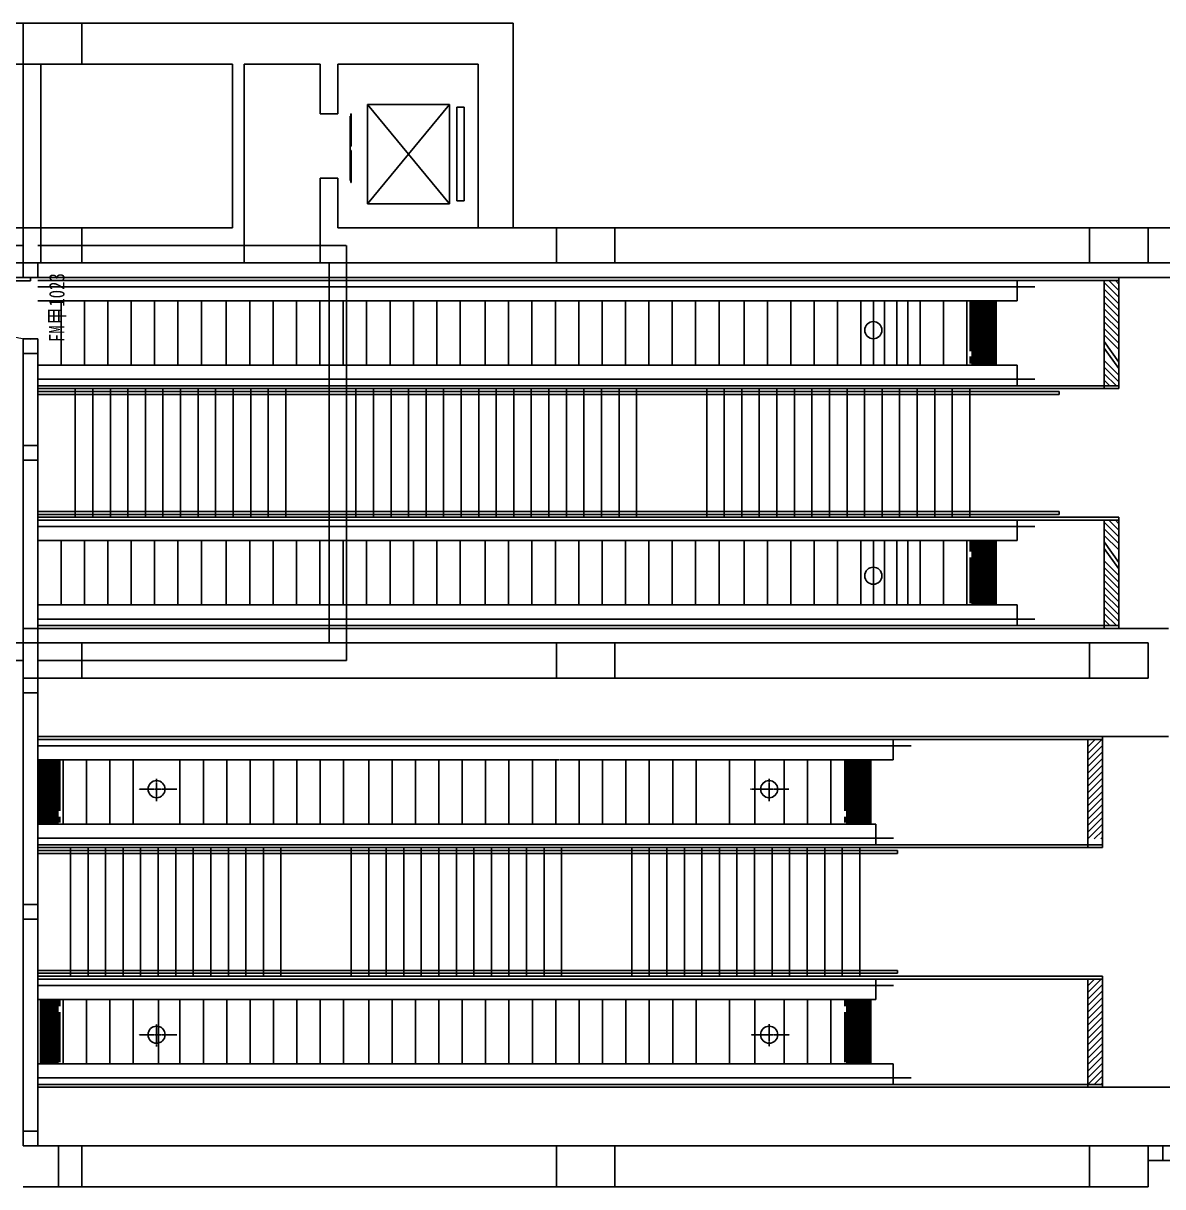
# Model space of a CAD drawing. Header units: metres. Extents: x -107920 to 223280, y -14950 to 38746.
# Drawn here: x -36080 to -16590, y 17350 to 37250 of the extents above; entities that cross this region are included whole.
import ezdxf

# ---------------------------------------------------------------- set-up
doc = ezdxf.new("R2010")
doc.units = ezdxf.units.M
doc.linetypes.add('CENTER', pattern=[2, 1.25, -0.25, 0.25, -0.25])
doc.linetypes.add('DASH', pattern=[0.35, 0.25, -0.1])
for name, color, linetype in [('06A_结构柱', 4, 'Continuous'), ('07_结构墙体', 4, 'Continuous'), ('07A_墙体', 4, 'Continuous'), ('07A_结构墙', 5, 'Continuous'), ('0BV3', 3, 'Continuous'), ('10A_扶手栏杆', 220, 'Continuous'), ('10A_楼梯', 85, 'Continuous'), ('10A_电梯', 70, 'Continuous'), ('10A_自动扶梯', 190, 'Continuous'), ('13A_通风专业孔洞', 30, 'Continuous'), ('14A_离壁墙、装修线', 150, 'Continuous'), ('center', 252, 'CENTER'), ('DOOR_FIRE_TEXT', 7, 'Continuous'), ('HATCH', 8, 'Continuous'), ('WALL', 5, 'Continuous')]:
    doc.layers.add(name, color=color, linetype=linetype)
doc.styles.add('_TCH_WINDOW', font='', dxfattribs={"width": 0.8, "height": 3.5})
doc.styles.get('_TCH_WINDOW').set_extended_font_data('SimSun')

msp = doc.modelspace()

# ---------------------------------------------------------------- linework, layer by layer
at = {"color": 0}
for p, q in [((-30486, 34563, 0), (-30486, 35663, 0)), ((-30469, 35699, 0), (-30475, 35699, 0)), ((-30475, 35149, 0), (-30475, 35699, 0)), ((-30469, 35149, 0), (-30469, 35699, 0)), ((-30469, 35149, 0), (-30475, 35149, 0)), ((-30475, 34526, 0), (-30475, 35076, 0)), ((-30469, 35076, 0), (-30475, 35076, 0)), ((-30469, 34526, 0), (-30469, 35076, 0)), ((-30469, 34526, 0), (-30475, 34526, 0))]:
    msp.add_line(p, q, dxfattribs=at)
for p, q in [((-35955, 32900), (-36979, 32900)), ((-35955, 32847), (-36979, 32847)), ((-35955, 32900), (-35955, 32847))]:
    msp.add_line(p, q)
at = {"lineweight": 13}
msp.add_ellipse((-35955, 32873), major_axis=(-724, 724), ratio=1, start_param=0.811042, end_param=2.356194, dxfattribs=at)
at = {"layer": '06A_结构柱'}
for p, q in [((-35080, 37250, 0), (-36080, 37250, 0)), ((-36080, 37250, 0), (-36080, 36550, 0)), ((-35080, 36550, 0), (-35080, 37250, 0)), ((-36080, 36550, 0), (-35080, 36550, 0)), ((-35080, 33750, 0), (-36080, 33750, 0)), ((-36080, 33750, 0), (-36080, 33150, 0)), ((-35080, 33150, 0), (-35080, 33750, 0)), ((-25960, 33750, 0), (-26960, 33750, 0)), ((-26960, 33750, 0), (-26960, 33150, 0)), ((-25960, 33150, 0), (-25960, 33750, 0)), ((-16840, 33750, 0), (-17840, 33750, 0)), ((-17840, 33750, 0), (-17840, 33150, 0)), ((-16840, 33150, 0), (-16840, 33750, 0)), ((-35830, 33150), (-36080, 33150)), ((-36080, 33150), (-36080, 32900)), ((-36080, 33150, 0), (-35080, 33150, 0)), ((-35830, 32900), (-35830, 33150)), ((-26960, 33150, 0), (-25960, 33150, 0)), ((-17840, 33150, 0), (-16840, 33150, 0)), ((-36080, 32900), (-35830, 32900)), ((-35830, 31850), (-36080, 31850)), ((-36080, 31850), (-36080, 31600)), ((-35830, 31600), (-35830, 31850)), ((-36080, 31600), (-35830, 31600)), ((-35830, 30025), (-36080, 30025)), ((-36080, 30025), (-36080, 29775)), ((-35830, 29775), (-35830, 30025)), ((-36080, 29775), (-35830, 29775)), ((-35830, 26900), (-36080, 26900)), ((-36080, 26900), (-36080, 26650)), ((-35830, 26650), (-35830, 26900)), ((-36080, 26650), (-35830, 26650)), ((-35080, 26650, 0), (-36080, 26650, 0)), ((-35080, 26050, 0), (-35080, 26650, 0)), ((-25960, 26650, 0), (-26960, 26650, 0)), ((-26960, 26650, 0), (-26960, 26050, 0)), ((-25960, 26050, 0), (-25960, 26650, 0)), ((-16840, 26650, 0), (-17840, 26650, 0)), ((-17840, 26650, 0), (-17840, 26050, 0)), ((-16840, 26050, 0), (-16840, 26650, 0)), ((-35830, 26050), (-36080, 26050)), ((-36080, 26050), (-36080, 25800)), ((-36080, 26050, 0), (-35080, 26050, 0)), ((-35830, 25800), (-35830, 26050)), ((-26960, 26050, 0), (-25960, 26050, 0)), ((-17840, 26050, 0), (-16840, 26050, 0)), ((-36080, 25800), (-35830, 25800)), ((-35830, 22175), (-36080, 22175)), ((-35830, 21925), (-35830, 22175)), ((-36080, 21925), (-35830, 21925)), ((-35830, 18300), (-36080, 18300)), ((-35830, 18050), (-35830, 18300)), ((-36080, 18050), (-35830, 18050)), ((-35080, 18050, 0), (-36080, 18050, 0)), ((-35080, 17350, 0), (-35080, 18050, 0)), ((-25960, 18050, 0), (-26960, 18050, 0)), ((-26960, 18050, 0), (-26960, 17350, 0)), ((-25960, 17350, 0), (-25960, 18050, 0)), ((-16840, 18050, 0), (-17840, 18050, 0)), ((-17840, 18050, 0), (-17840, 17350, 0)), ((-16590, 18050), (-16840, 18050)), ((-16840, 18050), (-16840, 17800)), ((-16840, 17350, 0), (-16840, 18050, 0)), ((-16590, 17800), (-16590, 18050)), ((-16840, 17800), (-16590, 17800)), ((-36080, 17350, 0), (-35080, 17350, 0)), ((-26960, 17350, 0), (-25960, 17350, 0)), ((-17840, 17350, 0), (-16840, 17350, 0))]:
    msp.add_line(p, q, dxfattribs=at)
at = {"layer": '07_结构墙体', "color": 8, "linetype": 'DASH'}
for p, q in [((-46549, 33450, 0), (-36080, 33450, 0)), ((-36080, 33150, 0), (-46549, 33150, 0)), ((-46549, 26650, 0), (-36080, 26650, 0)), ((-36080, 26350, 0), (-46549, 26350, 0))]:
    msp.add_line(p, q, dxfattribs=at)
at = {"layer": '07_结构墙体', "linetype": 'DASH'}
for p, q in [((-35830, 33450, 0), (-30549, 33450, 0)), ((-30549, 33450, 0), (-30549, 26350, 0)), ((-30849, 33150, 0), (-35830, 33150, 0)), ((-30849, 26650, 0), (-30849, 33150, 0)), ((-35830, 26650, 0), (-30849, 26650, 0)), ((-30549, 26350, 0), (-35830, 26350, 0))]:
    msp.add_line(p, q, dxfattribs=at)
at = {"layer": '07A_墙体'}
for p, q in [((-36080, 33150), (-36080, 32900)), ((-35830, 32900), (-35830, 33150)), ((-36080, 32900), (-35830, 32900)), ((-35830, 31850), (-36080, 31850)), ((-36080, 31850), (-36080, 26050)), ((-35830, 26050), (-35830, 31850)), ((-36080, 18050), (-36080, 26050)), ((-35830, 18050), (-35830, 26050)), ((-36080, 18050), (-35830, 18050)), ((400, 18050), (-16840, 18050)), ((-16840, 17800), (-16840, 18050)), ((650, 17800), (-16840, 17800))]:
    msp.add_line(p, q, dxfattribs=at)
at = {"layer": '07A_结构墙'}
for p, q in [((-59240, 37250), (-36080, 37250)), ((-36080, 37250), (-32500, 37250)), ((-32500, 37250), (-31000, 37250)), ((-31000, 37250), (-27700, 37250)), ((-31000, 37250), (-27700, 37250)), ((-31000, 37250), (-27700, 37250)), ((-27700, 33750), (-27700, 37250)), ((-27700, 33750), (-27700, 37250)), ((-27700, 33750), (-27700, 37250)), ((-59840, 36550), (-36080, 36550)), ((-35780, 36550), (-32500, 36550)), ((-32300, 36550), (-31000, 36550)), ((-31000, 36550), (-31000, 35700)), ((-30700, 36550), (-30700, 35700)), ((-30700, 36550), (-28300, 36550)), ((-28300, 33750), (-28300, 36550)), ((-30700, 35700), (-31000, 35700)), ((-31000, 34600), (-31000, 33150)), ((-30700, 34600), (-31000, 34600)), ((-30700, 34600), (-30700, 33750)), ((-40177, 33750), (-36080, 33750)), ((-35980, 33750), (-36080, 33750)), ((-36080, 33150), (-36080, 33750)), ((-32500, 33750), (-35980, 33750)), ((500, 33750), (-30700, 33750)), ((-28300, 33750), (-27700, 33750)), ((-40177, 33150), (-35780, 33150)), ((-35980, 33150), (-36080, 33150)), ((-32300, 33150), (-35980, 33150)), ((500, 33150), (-31000, 33150)), ((-35830, 26650), (-17840, 26650)), ((-17840, 26650), (-17840, 26050)), ((-35830, 26050), (-17840, 26050))]:
    msp.add_line(p, q, dxfattribs=at)
at = {"layer": '0BV3'}
for p, q in [((-21580, 24650, 0), (-21580, 23550, 0)), ((-21580, 20550, 0), (-21580, 19450, 0))]:
    msp.add_line(p, q, dxfattribs=at)
at = {"layer": '10A_扶手栏杆', "lineweight": -2, "extrusion": (3.14317e-10, -0.000307493, 1)}
for p, q in [((-18360, 30950, 0), (-35830, 30950, 0)), ((-18360, 30900, 0), (-35830, 30900, 0)), ((-18360, 30950, 0), (-18360, 30900, 0)), ((-18360, 28900, 0), (-35830, 28900, 0)), ((-18360, 28900, 0), (-18360, 28850, 0)), ((-18360, 28850, 0), (-35830, 28850, 0))]:
    msp.add_line(p, q, dxfattribs=at)
at = {"layer": '10A_扶手栏杆', "lineweight": -2, "extrusion": (-3.18551e-10, -0.000307493, 1)}
for p, q in [((-35830, 23100, 0), (-23857, 23100, 0)), ((-23857, 23100, 0), (-21128, 23100, 0)), ((-35830, 23050, 0), (-23857, 23050, 0)), ((-23857, 23050, 0), (-21128, 23050, 0)), ((-35830, 21050, 0), (-23857, 21050, 0)), ((-35830, 21000, 0), (-23857, 21000, 0)), ((-23857, 21050, 0), (-21128, 21050, 0)), ((-23857, 21000, 0), (-21128, 21000, 0))]:
    msp.add_line(p, q, dxfattribs=at)
at = {"layer": '10A_扶手栏杆', "lineweight": -2}
for p, q in [((-21128, 23100, 0), (-21128, 23050, 0)), ((-21128, 21050, 0), (-21128, 21000, 0))]:
    msp.add_line(p, q, dxfattribs=at)
at = {"layer": '10A_楼梯', "lineweight": -2, "extrusion": (3.14317e-10, -0.000307493, 1)}
for p, q in [((-35190, 31000, 0), (-35190, 28800, 0)), ((-34890, 31000, 0), (-34890, 28800, 0)), ((-34590, 31000, 0), (-34590, 28800, 0)), ((-34290, 31000, 0), (-34290, 28800, 0)), ((-33990, 31000, 0), (-33990, 28800, 0)), ((-33690, 31000, 0), (-33690, 28800, 0)), ((-33390, 31000, 0), (-33390, 28800, 0)), ((-33090, 31000, 0), (-33090, 28800, 0)), ((-32790, 31000, 0), (-32790, 28800, 0)), ((-32490, 31000, 0), (-32490, 28800, 0)), ((-32190, 31000, 0), (-32190, 28800, 0)), ((-31890, 31000, 0), (-31890, 28800, 0)), ((-31590, 31000, 0), (-31590, 28800, 0)), ((-31590, 31000, 0), (-31590, 28800, 0)), ((-30390, 31000, 0), (-30390, 28800, 0)), ((-30090, 31000, 0), (-30090, 28800, 0)), ((-29790, 31000, 0), (-29790, 28800, 0)), ((-29490, 31000, 0), (-29490, 28800, 0)), ((-29190, 31000, 0), (-29190, 28800, 0)), ((-28890, 31000, 0), (-28890, 28800, 0)), ((-28590, 31000, 0), (-28590, 28800, 0)), ((-28290, 31000, 0), (-28290, 28800, 0)), ((-27990, 31000, 0), (-27990, 28800, 0)), ((-27690, 31000, 0), (-27690, 28800, 0)), ((-27390, 31000, 0), (-27390, 28800, 0)), ((-27090, 31000, 0), (-27090, 28800, 0)), ((-26790, 31000, 0), (-26790, 28800, 0)), ((-26490, 31000, 0), (-26490, 28800, 0)), ((-26190, 31000, 0), (-26190, 28800, 0)), ((-25890, 31000, 0), (-25890, 28800, 0)), ((-25590, 31000, 0), (-25590, 28800, 0)), ((-25590, 31000, 0), (-25590, 28800, 0)), ((-24390, 31000, 0), (-24390, 28800, 0)), ((-24090, 31000, 0), (-24090, 28800, 0)), ((-23790, 31000, 0), (-23790, 28800, 0)), ((-23490, 31000, 0), (-23490, 28800, 0)), ((-23190, 31000, 0), (-23190, 28800, 0)), ((-22890, 31000, 0), (-22890, 28800, 0)), ((-22590, 31000, 0), (-22590, 28800, 0)), ((-22290, 31000, 0), (-22290, 28800, 0)), ((-21990, 31000, 0), (-21990, 28800, 0)), ((-21690, 31000, 0), (-21690, 28800, 0)), ((-21390, 31000, 0), (-21390, 28800, 0)), ((-21090, 31000, 0), (-21090, 28800, 0)), ((-20790, 31000, 0), (-20790, 28800, 0)), ((-20490, 31000, 0), (-20490, 28800, 0)), ((-20190, 31000, 0), (-20190, 28800, 0)), ((-19890, 31000, 0), (-19890, 28800, 0)), ((-19890, 31000, 0), (-19890, 28800, 0))]:
    msp.add_line(p, q, dxfattribs=at)
at = {"layer": '10A_楼梯', "lineweight": -2, "extrusion": (-3.18551e-10, -0.000307493, 1)}
for p, q in [((-35272, 23150, 0), (-35272, 20950, 0)), ((-34972, 23150, 0), (-34972, 20950, 0)), ((-34672, 23150, 0), (-34672, 20950, 0)), ((-34372, 23150, 0), (-34372, 20950, 0)), ((-34072, 23150, 0), (-34072, 20950, 0)), ((-33772, 23150, 0), (-33772, 20950, 0)), ((-33472, 23150, 0), (-33472, 20950, 0)), ((-33172, 23150, 0), (-33172, 20950, 0)), ((-32872, 23150, 0), (-32872, 20950, 0)), ((-32572, 23150, 0), (-32572, 20950, 0)), ((-32272, 23150, 0), (-32272, 20950, 0)), ((-31972, 23150, 0), (-31972, 20950, 0)), ((-31672, 23150, 0), (-31672, 20950, 0)), ((-30472, 23150, 0), (-30472, 20950, 0)), ((-30172, 23150, 0), (-30172, 20950, 0)), ((-29872, 23150, 0), (-29872, 20950, 0)), ((-29572, 23150, 0), (-29572, 20950, 0)), ((-29272, 23150, 0), (-29272, 20950, 0)), ((-28972, 23150, 0), (-28972, 20950, 0)), ((-28672, 23150, 0), (-28672, 20950, 0)), ((-28372, 23150, 0), (-28372, 20950, 0)), ((-28072, 23150, 0), (-28072, 20950, 0)), ((-27772, 23150, 0), (-27772, 20950, 0)), ((-27472, 23150, 0), (-27472, 20950, 0)), ((-27172, 23150, 0), (-27172, 20950, 0)), ((-26872, 23150, 0), (-26872, 20950, 0)), ((-25672, 23150, 0), (-25672, 20950, 0)), ((-25372, 23150, 0), (-25372, 20950, 0)), ((-25072, 23150, 0), (-25072, 20950, 0)), ((-24772, 23150, 0), (-24772, 20950, 0)), ((-24472, 23150, 0), (-24472, 20950, 0)), ((-24172, 23150, 0), (-24172, 20950, 0)), ((-23872, 23150, 0), (-23872, 20950, 0)), ((-23572, 23150, 0), (-23572, 20950, 0)), ((-23272, 23150, 0), (-23272, 20950, 0)), ((-22972, 23150, 0), (-22972, 20950, 0)), ((-22672, 23150, 0), (-22672, 20950, 0)), ((-22372, 23150, 0), (-22372, 20950, 0)), ((-22072, 23150, 0), (-22072, 20950, 0)), ((-21772, 23150, 0), (-21772, 20950, 0))]:
    msp.add_line(p, q, dxfattribs=at)
at = {"layer": '10A_电梯'}
for p, q in [((-30190, 34163, 0), (-30190, 35863, 0)), ((-30190, 35863, 0), (-28790, 35863, 0)), ((-28790, 34163, 0), (-30190, 35863, 0)), ((-30190, 34163, 0), (-28790, 35863, 0)), ((-28790, 35863, 0), (-28790, 34163, 0)), ((-28665, 34213, 0), (-28665, 35813, 0)), ((-28665, 35813, 0), (-28540, 35813, 0)), ((-28540, 35813, 0), (-28540, 34213, 0)), ((-28790, 34163, 0), (-30190, 34163, 0)), ((-28540, 34213, 0), (-28665, 34213, 0))]:
    msp.add_line(p, q, dxfattribs=at)
at = {"layer": '10A_自动扶梯'}
for p, q in [((-35830, 32900, 0), (-20270, 32900, 0)), ((-35830, 32900, 0), (-17340, 32900, 0)), ((-17340, 32850, 0), (-35830, 32850, 0)), ((-19079, 32500, 0), (-19079, 32850, 0)), ((-17340, 32900, 0), (-17340, 31000, 0)), ((-35830, 32740, 0), (-18777, 32740, 0)), ((-35830, 32500, 0), (-20401, 32500, 0)), ((-35830, 32500, 0), (-19079, 32500, 0)), ((-35434, 32500, 0), (-35434, 31400, 0)), ((-35034, 32500, 0), (-35034, 31400, 0)), ((-34634, 32500, 0), (-34634, 31400, 0)), ((-34234, 32500, 0), (-34234, 31400, 0)), ((-33834, 32500, 0), (-33834, 31400, 0)), ((-33434, 32500, 0), (-33434, 31400, 0)), ((-33034, 32500, 0), (-33034, 31400, 0)), ((-32607, 32500, 0), (-32607, 31400, 0)), ((-32207, 32500, 0), (-32207, 31400, 0)), ((-31807, 32500, 0), (-31807, 31400, 0)), ((-31407, 32500, 0), (-31407, 31400, 0)), ((-31007, 32500, 0), (-31007, 31400, 0)), ((-30607, 32500, 0), (-30607, 31400, 0)), ((-30207, 32500, 0), (-30207, 31400, 0)), ((-29807, 32500, 0), (-29807, 31400, 0)), ((-29407, 32500, 0), (-29407, 31400, 0)), ((-29007, 32500, 0), (-29007, 31400, 0)), ((-28607, 32500, 0), (-28607, 31400, 0)), ((-28179, 32500, 0), (-28179, 31400, 0)), ((-27779, 32500, 0), (-27779, 31400, 0)), ((-27379, 32500, 0), (-27379, 31400, 0)), ((-26979, 32500, 0), (-26979, 31400, 0)), ((-26579, 32500, 0), (-26579, 31400, 0)), ((-26179, 32500, 0), (-26179, 31400, 0)), ((-25779, 32500, 0), (-25779, 31400, 0)), ((-25379, 32500, 0), (-25379, 31400, 0)), ((-24979, 32500, 0), (-24979, 31400, 0)), ((-24579, 32500, 0), (-24579, 31400, 0)), ((-24179, 32500, 0), (-24179, 31400, 0)), ((-23751, 32500, 0), (-23751, 31400, 0)), ((-23351, 32500, 0), (-23351, 31400, 0)), ((-22951, 32500, 0), (-22951, 31400, 0)), ((-22551, 32500, 0), (-22551, 31400, 0)), ((-22151, 32500, 0), (-22151, 31400, 0)), ((-21751, 32500, 0), (-21751, 31400, 0)), ((-21540, 32500, 0), (-21540, 31400, 0)), ((-21351, 32500, 0), (-21351, 31400, 0)), ((-21140, 32500, 0), (-21140, 31400, 0)), ((-20951, 32500, 0), (-20951, 31400, 0)), ((-20740, 32500, 0), (-20740, 31400, 0)), ((-20340, 32500, 0), (-20340, 31400, 0)), ((-19940, 32500, 0), (-19940, 31400, 0)), ((-35830, 31400, 0), (-20400, 31400, 0)), ((-35830, 31400, 0), (-19079, 31400, 0)), ((-19079, 31050, 0), (-19079, 31400, 0)), ((-35830, 31160, 0), (-18777, 31160, 0)), ((-17340, 31050, 0), (-35830, 31050, 0)), ((-35830, 31000, 0), (-17340, 31000, 0)), ((-35830, 28800, 0), (-20270, 28800, 0)), ((-35830, 28800, 0), (-17340, 28800, 0)), ((-17340, 28750, 0), (-35830, 28750, 0)), ((-19079, 28400, 0), (-19079, 28750, 0)), ((-17340, 28800, 0), (-17340, 26900, 0)), ((-35830, 28640, 0), (-18777, 28640, 0)), ((-35830, 28400, 0), (-20401, 28400, 0)), ((-35830, 28400, 0), (-19079, 28400, 0)), ((-35434, 28400, 0), (-35434, 27300, 0)), ((-35034, 28400, 0), (-35034, 27300, 0)), ((-34634, 28400, 0), (-34634, 27300, 0)), ((-34234, 28400, 0), (-34234, 27300, 0)), ((-33834, 28400, 0), (-33834, 27300, 0)), ((-33434, 28400, 0), (-33434, 27300, 0)), ((-33034, 28400, 0), (-33034, 27300, 0)), ((-32607, 28400, 0), (-32607, 27300, 0)), ((-32207, 28400, 0), (-32207, 27300, 0)), ((-31807, 28400, 0), (-31807, 27300, 0)), ((-31407, 28400, 0), (-31407, 27300, 0)), ((-31007, 28400, 0), (-31007, 27300, 0)), ((-30607, 28400, 0), (-30607, 27300, 0)), ((-30207, 28400, 0), (-30207, 27300, 0)), ((-29807, 28400, 0), (-29807, 27300, 0)), ((-29407, 28400, 0), (-29407, 27300, 0)), ((-29007, 28400, 0), (-29007, 27300, 0)), ((-28607, 28400, 0), (-28607, 27300, 0)), ((-28179, 28400, 0), (-28179, 27300, 0)), ((-27779, 28400, 0), (-27779, 27300, 0)), ((-27379, 28400, 0), (-27379, 27300, 0)), ((-26979, 28400, 0), (-26979, 27300, 0)), ((-26579, 28400, 0), (-26579, 27300, 0)), ((-26179, 28400, 0), (-26179, 27300, 0)), ((-25779, 28400, 0), (-25779, 27300, 0)), ((-25379, 28400, 0), (-25379, 27300, 0)), ((-24979, 28400, 0), (-24979, 27300, 0)), ((-24579, 28400, 0), (-24579, 27300, 0)), ((-24179, 28400, 0), (-24179, 27300, 0)), ((-23751, 28400, 0), (-23751, 27300, 0)), ((-23351, 28400, 0), (-23351, 27300, 0)), ((-22951, 28400, 0), (-22951, 27300, 0)), ((-22551, 28400, 0), (-22551, 27300, 0)), ((-22151, 28400, 0), (-22151, 27300, 0)), ((-21751, 28400, 0), (-21751, 27300, 0)), ((-21540, 28400, 0), (-21540, 27300, 0)), ((-21351, 28400, 0), (-21351, 27300, 0)), ((-21140, 28400, 0), (-21140, 27300, 0)), ((-20951, 28400, 0), (-20951, 27300, 0)), ((-20740, 28400, 0), (-20740, 27300, 0)), ((-20340, 28400, 0), (-20340, 27300, 0)), ((-19940, 28400, 0), (-19940, 27300, 0)), ((-35830, 27300, 0), (-20400, 27300, 0)), ((-35830, 27300, 0), (-19079, 27300, 0)), ((-19079, 26950, 0), (-19079, 27300, 0)), ((-35830, 27060, 0), (-18777, 27060, 0)), ((-17340, 26950, 0), (-35830, 26950, 0)), ((-35830, 26900, 0), (-17340, 26900, 0)), ((-26906, 25050, 0), (-35830, 25050, 0)), ((-35830, 25000, 0), (-26906, 25000, 0)), ((-26906, 24890, 0), (-35830, 24890, 0)), ((-22617, 25050, 0), (-35070, 25050, 0)), ((-22617, 25000, 0), (-26906, 25000, 0)), ((-26906, 24890, 0), (-22617, 24890, 0)), ((-17622, 25050, 0), (-22617, 25050, 0)), ((-17622, 25000, 0), (-22617, 25000, 0)), ((-22617, 24890, 0), (-20895, 24890, 0)), ((-21199, 24650, 0), (-21199, 25000, 0)), ((-17872, 23150, 0), (-17872, 25000, 0)), ((-17622, 25050, 0), (-17622, 23150, 0)), ((-26906, 24650, 0), (-35830, 24650, 0)), ((-35400, 24650, 0), (-35400, 23550, 0)), ((-35000, 24650, 0), (-35000, 23550, 0)), ((-26906, 24650, 0), (-34939, 24650, 0)), ((-34600, 24650, 0), (-34600, 23550, 0)), ((-34200, 24650, 0), (-34200, 23550, 0)), ((-33400, 24650, 0), (-33400, 23550, 0)), ((-33000, 24650, 0), (-33000, 23550, 0)), ((-32600, 24650, 0), (-32600, 23550, 0)), ((-32200, 24650, 0), (-32200, 23550, 0)), ((-31800, 24650, 0), (-31800, 23550, 0)), ((-31400, 24650, 0), (-31400, 23550, 0)), ((-31000, 24650, 0), (-31000, 23550, 0)), ((-30600, 24650, 0), (-30600, 23550, 0)), ((-30172, 24650, 0), (-30172, 23550, 0)), ((-29772, 24650, 0), (-29772, 23550, 0)), ((-29372, 24650, 0), (-29372, 23550, 0)), ((-28972, 24650, 0), (-28972, 23550, 0)), ((-28572, 24650, 0), (-28572, 23550, 0)), ((-28172, 24650, 0), (-28172, 23550, 0)), ((-27772, 24650, 0), (-27772, 23550, 0)), ((-27372, 24650, 0), (-27372, 23550, 0)), ((-26972, 24650, 0), (-26972, 23550, 0)), ((-26896, 24650, 0), (-21199, 24650, 0)), ((-26572, 24650, 0), (-26572, 23550, 0)), ((-26172, 24650, 0), (-26172, 23550, 0)), ((-25772, 24650, 0), (-25772, 23550, 0)), ((-25372, 24650, 0), (-25372, 23550, 0)), ((-24972, 24650, 0), (-24972, 23550, 0)), ((-24572, 24650, 0), (-24572, 23550, 0)), ((-24000, 24650, 0), (-24000, 23550, 0)), ((-23569, 24650, 0), (-23569, 23550, 0)), ((-23068, 24650, 0), (-23068, 23550, 0)), ((-22668, 24650, 0), (-22668, 23550, 0)), ((-22268, 24650, 0), (-22268, 23550, 0)), ((-26906, 23550, 0), (-35830, 23550, 0)), ((-26906, 23550, 0), (-34940, 23550, 0)), ((-22617, 23550, 0), (-26906, 23550, 0)), ((-26815, 23550, 0), (-22617, 23550, 0)), ((-22617, 23550, 0), (-21998, 23550, 0)), ((-21499, 23550, 0), (-22617, 23550, 0)), ((-21499, 23200, 0), (-21499, 23550, 0)), ((-26906, 23310, 0), (-35830, 23310, 0)), ((-26906, 23310, 0), (-22617, 23310, 0)), ((-22617, 23310, 0), (-21195, 23310, 0)), ((-35830, 23200, 0), (-26906, 23200, 0)), ((-26906, 23150, 0), (-35830, 23150, 0)), ((-22617, 23200, 0), (-26906, 23200, 0)), ((-22617, 23150, 0), (-26906, 23150, 0)), ((-17622, 23200, 0), (-22617, 23200, 0)), ((-17622, 23150, 0), (-22617, 23150, 0)), ((-26906, 20950, 0), (-35830, 20950, 0)), ((-35830, 20900, 0), (-26906, 20900, 0)), ((-22617, 20950, 0), (-35070, 20950, 0)), ((-17622, 20900, 0), (-26906, 20900, 0)), ((-17622, 20950, 0), (-22617, 20950, 0)), ((-21499, 20550, 0), (-21499, 20900, 0)), ((-17872, 19050, 0), (-17872, 20900, 0)), ((-17622, 20950, 0), (-17622, 19050, 0)), ((-26906, 20790, 0), (-35830, 20790, 0)), ((-26906, 20790, 0), (-22617, 20790, 0)), ((-22617, 20790, 0), (-21195, 20790, 0)), ((-26906, 20550, 0), (-35830, 20550, 0)), ((-35400, 20550, 0), (-35400, 19450, 0)), ((-35000, 20550, 0), (-35000, 19450, 0)), ((-26906, 20550, 0), (-34939, 20550, 0)), ((-34600, 20550, 0), (-34600, 19450, 0)), ((-34200, 20550, 0), (-34200, 19450, 0)), ((-33768, 20550, 0), (-33768, 19450, 0)), ((-33400, 20550, 0), (-33400, 19450, 0)), ((-33000, 20550, 0), (-33000, 19450, 0)), ((-32600, 20550, 0), (-32600, 19450, 0)), ((-32200, 20550, 0), (-32200, 19450, 0)), ((-31800, 20550, 0), (-31800, 19450, 0)), ((-31400, 20550, 0), (-31400, 19450, 0)), ((-31000, 20550, 0), (-31000, 19450, 0)), ((-30600, 20550, 0), (-30600, 19450, 0)), ((-30172, 20550, 0), (-30172, 19450, 0)), ((-29772, 20550, 0), (-29772, 19450, 0)), ((-29372, 20550, 0), (-29372, 19450, 0)), ((-28972, 20550, 0), (-28972, 19450, 0)), ((-28572, 20550, 0), (-28572, 19450, 0)), ((-28172, 20550, 0), (-28172, 19450, 0)), ((-27772, 20550, 0), (-27772, 19450, 0)), ((-27372, 20550, 0), (-27372, 19450, 0)), ((-26972, 20550, 0), (-26972, 19450, 0)), ((-22617, 20550, 0), (-26906, 20550, 0)), ((-26896, 20550, 0), (-22617, 20550, 0)), ((-26572, 20550, 0), (-26572, 19450, 0)), ((-26172, 20550, 0), (-26172, 19450, 0)), ((-25772, 20550, 0), (-25772, 19450, 0)), ((-25372, 20550, 0), (-25372, 19450, 0)), ((-24972, 20550, 0), (-24972, 19450, 0)), ((-24572, 20550, 0), (-24572, 19450, 0)), ((-24000, 20550, 0), (-24000, 19450, 0)), ((-23569, 20550, 0), (-23569, 19450, 0)), ((-23068, 20550, 0), (-23068, 19450, 0)), ((-22668, 20550, 0), (-22668, 19450, 0)), ((-22617, 20550, 0), (-21999, 20550, 0)), ((-21499, 20550, 0), (-22617, 20550, 0)), ((-22268, 20550, 0), (-22268, 19450, 0)), ((-26906, 19450, 0), (-35830, 19450, 0)), ((-26906, 19450, 0), (-34940, 19450, 0)), ((-26815, 19450, 0), (-22617, 19450, 0)), ((-22617, 19450, 0), (-21698, 19450, 0)), ((-21199, 19100, 0), (-21199, 19450, 0)), ((-26906, 19210, 0), (-35830, 19210, 0)), ((-26906, 19210, 0), (-22617, 19210, 0)), ((-22617, 19210, 0), (-20895, 19210, 0)), ((-35830, 19100, 0), (-26906, 19100, 0)), ((-26906, 19050, 0), (-35830, 19050, 0)), ((-22617, 19100, 0), (-26906, 19100, 0)), ((-22617, 19050, 0), (-26906, 19050, 0)), ((-17622, 19100, 0), (-22617, 19100, 0)), ((-17622, 19050, 0), (-22617, 19050, 0))]:
    msp.add_line(p, q, dxfattribs=at)
at = {"layer": '10A_自动扶梯', "linetype": 'DASH'}
for p, q in [((-17590, 31000, 0), (-17590, 32850, 0)), ((-17590, 26900, 0), (-17590, 28750, 0)), ((-21199, 19450, 0), (-26906, 19450, 0))]:
    msp.add_line(p, q, dxfattribs=at)
at = {"layer": '10A_自动扶梯', "color": 252}
for p, q in [((-17512, 32850, 0), (-17340, 32678, 0)), ((-17400, 32850, 0), (-17340, 32790, 0)), ((-17590, 32816, 0), (-17340, 32566, 0)), ((-17590, 32703, 0), (-17340, 32453, 0)), ((-17590, 32591, 0), (-17340, 32341, 0)), ((-17590, 32479, 0), (-17340, 32229, 0)), ((-17590, 32367, 0), (-17340, 32117, 0)), ((-17590, 32254, 0), (-17340, 32004, 0)), ((-17590, 32142, 0), (-17340, 31892, 0)), ((-17590, 32030, 0), (-17340, 31780, 0)), ((-17590, 31918, 0), (-17340, 31668, 0)), ((-17590, 31805, 0), (-17340, 31455, 0)), ((-17590, 31693, 0), (-17340, 31343, 0)), ((-17590, 31481, 0), (-17340, 31231, 0)), ((-17590, 31369, 0), (-17340, 31119, 0)), ((-17590, 31256, 0), (-17383, 31050, 0)), ((-17590, 31144, 0), (-17496, 31050, 0)), ((-17590, 28716, 0), (-17340, 28466, 0)), ((-17512, 28750, 0), (-17340, 28578, 0)), ((-17400, 28750, 0), (-17340, 28690, 0)), ((-17590, 28603, 0), (-17340, 28353, 0)), ((-17590, 28491, 0), (-17340, 28241, 0)), ((-17590, 28379, 0), (-17340, 28029, 0)), ((-17590, 28267, 0), (-17340, 27917, 0)), ((-17590, 28054, 0), (-17340, 27804, 0)), ((-17590, 27942, 0), (-17340, 27692, 0)), ((-17590, 27830, 0), (-17340, 27580, 0)), ((-17590, 27718, 0), (-17340, 27468, 0)), ((-17590, 27605, 0), (-17340, 27355, 0)), ((-17590, 27493, 0), (-17340, 27243, 0)), ((-17590, 27381, 0), (-17340, 27131, 0)), ((-17590, 27269, 0), (-17340, 27019, 0)), ((-17590, 27156, 0), (-17383, 26950, 0)), ((-17590, 27044, 0), (-17496, 26950, 0))]:
    msp.add_line(p, q, dxfattribs=at)
at = {"layer": '10A_自动扶梯'}
for centre in [(-21540, 32000, 0), (-21540, 27800, 0), (-33800, 24150, 0), (-23322, 24150, 0), (-33800, 19950, 0), (-23322, 19950, 0)]:
    msp.add_circle(centre, 146, dxfattribs=at)
at = {"layer": '13A_通风专业孔洞', "linetype": 'DASH'}
for p, q in [((-35780, 33750), (-35780, 36550)), ((-35780, 36550), (-32500, 36550)), ((-32500, 36550), (-32500, 33750)), ((-32500, 33750), (-35780, 33750))]:
    msp.add_line(p, q, dxfattribs=at)
at = {"layer": '14A_离壁墙、装修线'}
for p, q in [((50, 32900, 0), (-35980, 32900, 0)), ((-35830, 26900, 0), (-16490, 26900, 0)), ((-16490, 25050, 0), (-35830, 25049, 0)), ((-35830, 19050, 0), (50, 19050, 0))]:
    msp.add_line(p, q, dxfattribs=at)
at = {"layer": 'center'}
for p, q in [((-33800, 23947, 0), (-33800, 24328, 0)), ((-23322, 23947, 0), (-23322, 24328, 0)), ((-33453, 24150, 0), (-34105, 24150, 0)), ((-22987, 24150, 0), (-23639, 24150, 0)), ((-33800, 19748, 0), (-33800, 20129, 0)), ((-23322, 19747, 0), (-23322, 20128, 0)), ((-33453, 19950, 0), (-34105, 19950, 0)), ((-22975, 19950, 0), (-23628, 19950, 0))]:
    msp.add_line(p, q, dxfattribs=at)
at = {"layer": 'HATCH'}
for p, q in [((-19894, 32485, 0), (-19852, 32485, 0)), ((-19894, 32460, 0), (-19852, 32460, 0)), ((-19852, 31400, 0), (-19852, 32500, 0)), ((-19827, 31400, 0), (-19827, 32500, 0)), ((-19802, 31400, 0), (-19802, 32500, 0)), ((-19777, 31400, 0), (-19777, 32500, 0)), ((-19752, 31400, 0), (-19752, 32500, 0)), ((-19727, 31400, 0), (-19727, 32500, 0)), ((-19702, 31400, 0), (-19702, 32500, 0)), ((-19677, 31400, 0), (-19677, 32500, 0)), ((-19652, 31400, 0), (-19652, 32500, 0)), ((-19627, 31400, 0), (-19627, 32500, 0)), ((-19602, 31400, 0), (-19602, 32500, 0)), ((-19577, 31400, 0), (-19577, 32500, 0)), ((-19552, 31400, 0), (-19552, 32500, 0)), ((-19527, 31400, 0), (-19527, 32500, 0)), ((-19502, 31400, 0), (-19502, 32500, 0)), ((-19477, 31400, 0), (-19477, 32500, 0)), ((-19452, 31400, 0), (-19452, 32500, 0)), ((-19437, 32500, 0), (-19437, 31400, 0)), ((-19894, 32435, 0), (-19852, 32435, 0)), ((-19894, 32410, 0), (-19852, 32410, 0)), ((-19894, 32385, 0), (-19852, 32385, 0)), ((-19894, 32360, 0), (-19852, 32360, 0)), ((-19894, 32335, 0), (-19852, 32335, 0)), ((-19894, 32310, 0), (-19852, 32310, 0)), ((-19894, 32285, 0), (-19852, 32285, 0)), ((-19894, 32260, 0), (-19852, 32260, 0)), ((-19894, 32250, 0), (-19852, 32250, 0)), ((-19894, 32235, 0), (-19852, 32235, 0)), ((-19894, 32225, 0), (-19852, 32225, 0)), ((-19894, 32210, 0), (-19852, 32210, 0)), ((-19894, 32200, 0), (-19852, 32200, 0)), ((-19894, 32175, 0), (-19852, 32175, 0)), ((-19894, 32150, 0), (-19852, 32150, 0)), ((-19894, 32125, 0), (-19852, 32125, 0)), ((-19894, 32100, 0), (-19852, 32100, 0)), ((-19894, 32075, 0), (-19852, 32075, 0)), ((-19894, 32050, 0), (-19852, 32050, 0)), ((-19894, 32025, 0), (-19852, 32025, 0)), ((-19894, 32000, 0), (-19852, 32000, 0)), ((-19894, 31975, 0), (-19852, 31975, 0)), ((-19894, 31950, 0), (-19852, 31950, 0)), ((-19894, 31925, 0), (-19852, 31925, 0)), ((-19894, 31900, 0), (-19852, 31900, 0)), ((-19894, 31875, 0), (-19852, 31875, 0)), ((-19894, 31850, 0), (-19852, 31850, 0)), ((-19894, 31825, 0), (-19852, 31825, 0)), ((-19894, 31800, 0), (-19852, 31800, 0)), ((-19894, 31775, 0), (-19852, 31775, 0)), ((-19894, 31750, 0), (-19852, 31750, 0)), ((-19894, 31725, 0), (-19852, 31725, 0)), ((-19894, 31700, 0), (-19852, 31700, 0)), ((-19894, 31675, 0), (-19852, 31675, 0)), ((-19894, 31650, 0), (-19852, 31650, 0)), ((-19894, 31540, 0), (-19852, 31540, 0)), ((-19894, 31515, 0), (-19852, 31515, 0)), ((-19894, 31490, 0), (-19852, 31490, 0)), ((-19894, 31465, 0), (-19852, 31465, 0)), ((-19894, 31440, 0), (-19852, 31440, 0)), ((-19894, 28385, 0), (-19852, 28385, 0)), ((-19894, 28360, 0), (-19852, 28360, 0)), ((-19894, 28350, 0), (-19852, 28350, 0)), ((-19894, 28335, 0), (-19852, 28335, 0)), ((-19894, 28325, 0), (-19852, 28325, 0)), ((-19894, 28310, 0), (-19852, 28310, 0)), ((-19894, 28300, 0), (-19852, 28300, 0)), ((-19894, 28275, 0), (-19852, 28275, 0)), ((-19852, 27300, 0), (-19852, 28400, 0)), ((-19827, 27300, 0), (-19827, 28400, 0)), ((-19802, 27300, 0), (-19802, 28400, 0)), ((-19777, 27300, 0), (-19777, 28400, 0)), ((-19752, 27300, 0), (-19752, 28400, 0)), ((-19727, 27300, 0), (-19727, 28400, 0)), ((-19702, 27300, 0), (-19702, 28400, 0)), ((-19677, 27300, 0), (-19677, 28400, 0)), ((-19652, 27300, 0), (-19652, 28400, 0)), ((-19627, 27300, 0), (-19627, 28400, 0)), ((-19602, 27300, 0), (-19602, 28400, 0)), ((-19577, 27300, 0), (-19577, 28400, 0)), ((-19552, 27300, 0), (-19552, 28400, 0)), ((-19527, 27300, 0), (-19527, 28400, 0)), ((-19502, 27300, 0), (-19502, 28400, 0)), ((-19477, 27300, 0), (-19477, 28400, 0)), ((-19452, 27300, 0), (-19452, 28400, 0)), ((-19437, 28400, 0), (-19437, 27300, 0)), ((-19894, 28250, 0), (-19852, 28250, 0)), ((-19894, 28225, 0), (-19852, 28225, 0)), ((-19894, 28100, 0), (-19852, 28100, 0)), ((-19894, 28075, 0), (-19852, 28075, 0)), ((-19894, 28050, 0), (-19852, 28050, 0)), ((-19894, 28025, 0), (-19852, 28025, 0)), ((-19894, 28000, 0), (-19852, 28000, 0)), ((-19894, 27975, 0), (-19852, 27975, 0)), ((-19894, 27950, 0), (-19852, 27950, 0)), ((-19894, 27925, 0), (-19852, 27925, 0)), ((-19894, 27900, 0), (-19852, 27900, 0)), ((-19894, 27875, 0), (-19852, 27875, 0)), ((-19894, 27850, 0), (-19852, 27850, 0)), ((-19894, 27825, 0), (-19852, 27825, 0)), ((-19894, 27800, 0), (-19852, 27800, 0)), ((-19894, 27775, 0), (-19852, 27775, 0)), ((-19894, 27750, 0), (-19852, 27750, 0)), ((-19894, 27725, 0), (-19852, 27725, 0)), ((-19894, 27700, 0), (-19852, 27700, 0)), ((-19894, 27675, 0), (-19852, 27675, 0)), ((-19894, 27650, 0), (-19852, 27650, 0)), ((-19894, 27625, 0), (-19852, 27625, 0)), ((-19894, 27600, 0), (-19852, 27600, 0)), ((-19894, 27575, 0), (-19852, 27575, 0)), ((-19894, 27550, 0), (-19852, 27550, 0)), ((-19894, 27525, 0), (-19852, 27525, 0)), ((-19894, 27500, 0), (-19852, 27500, 0)), ((-19894, 27490, 0), (-19852, 27490, 0)), ((-19894, 27465, 0), (-19852, 27465, 0)), ((-19894, 27440, 0), (-19852, 27440, 0)), ((-19894, 27415, 0), (-19852, 27415, 0)), ((-19894, 27390, 0), (-19852, 27390, 0)), ((-19894, 27365, 0), (-19852, 27365, 0)), ((-19894, 27340, 0), (-19852, 27340, 0)), ((-35813, 23550, 0), (-35813, 24650, 0)), ((-35788, 23550, 0), (-35788, 24650, 0)), ((-35763, 23550, 0), (-35763, 24650, 0)), ((-35738, 23550, 0), (-35738, 24650, 0)), ((-35713, 23550, 0), (-35713, 24650, 0)), ((-35688, 23550, 0), (-35688, 24650, 0)), ((-35663, 23550, 0), (-35663, 24650, 0)), ((-35638, 23550, 0), (-35638, 24650, 0)), ((-35613, 23550, 0), (-35613, 24650, 0)), ((-35588, 23550, 0), (-35588, 24650, 0)), ((-35563, 23550, 0), (-35563, 24650, 0)), ((-35538, 23550, 0), (-35538, 24650, 0)), ((-35513, 23550, 0), (-35513, 24650, 0)), ((-35488, 23550, 0), (-35488, 24650, 0)), ((-35446, 24635, 0), (-35488, 24635, 0)), ((-35446, 24610, 0), (-35488, 24610, 0)), ((-35446, 24585, 0), (-35488, 24585, 0)), ((-35446, 24560, 0), (-35488, 24560, 0)), ((-35446, 24535, 0), (-35488, 24535, 0)), ((-35446, 24510, 0), (-35488, 24510, 0)), ((-35446, 24485, 0), (-35488, 24485, 0)), ((-22037, 24635, 0), (-21994, 24635, 0)), ((-22037, 24610, 0), (-21994, 24610, 0)), ((-22037, 24585, 0), (-21994, 24585, 0)), ((-22037, 24560, 0), (-21994, 24560, 0)), ((-22037, 24535, 0), (-21994, 24535, 0)), ((-22037, 24510, 0), (-21994, 24510, 0)), ((-22037, 24485, 0), (-21994, 24485, 0)), ((-21994, 23550, 0), (-21994, 24650, 0)), ((-21969, 23550, 0), (-21969, 24650, 0)), ((-21944, 23550, 0), (-21944, 24650, 0)), ((-21919, 23550, 0), (-21919, 24650, 0)), ((-21894, 23550, 0), (-21894, 24650, 0)), ((-21869, 23550, 0), (-21869, 24650, 0)), ((-21844, 23550, 0), (-21844, 24650, 0)), ((-21819, 23550, 0), (-21819, 24650, 0)), ((-21794, 23550, 0), (-21794, 24650, 0)), ((-21769, 23550, 0), (-21769, 24650, 0)), ((-21744, 23550, 0), (-21744, 24650, 0)), ((-21719, 23550, 0), (-21719, 24650, 0)), ((-21694, 23550, 0), (-21694, 24650, 0)), ((-21669, 23550, 0), (-21669, 24650, 0)), ((-21644, 23550, 0), (-21644, 24650, 0)), ((-21619, 23550, 0), (-21619, 24650, 0)), ((-21594, 23550, 0), (-21594, 24650, 0)), ((-35446, 24460, 0), (-35488, 24460, 0)), ((-35446, 24435, 0), (-35488, 24435, 0)), ((-35446, 24410, 0), (-35488, 24410, 0)), ((-35446, 24400, 0), (-35488, 24400, 0)), ((-35446, 24385, 0), (-35488, 24385, 0)), ((-35446, 24375, 0), (-35488, 24375, 0)), ((-35446, 24360, 0), (-35488, 24360, 0)), ((-35446, 24350, 0), (-35488, 24350, 0)), ((-35446, 24325, 0), (-35488, 24325, 0)), ((-35446, 24300, 0), (-35488, 24300, 0)), ((-22037, 24460, 0), (-21994, 24460, 0)), ((-22037, 24435, 0), (-21994, 24435, 0)), ((-22037, 24410, 0), (-21994, 24410, 0)), ((-22037, 24400, 0), (-21994, 24400, 0)), ((-22037, 24385, 0), (-21994, 24385, 0)), ((-22037, 24375, 0), (-21994, 24375, 0)), ((-22037, 24360, 0), (-21994, 24360, 0)), ((-22037, 24350, 0), (-21994, 24350, 0)), ((-22037, 24325, 0), (-21994, 24325, 0)), ((-22037, 24300, 0), (-21994, 24300, 0)), ((-35446, 24275, 0), (-35488, 24275, 0)), ((-35446, 24250, 0), (-35488, 24250, 0)), ((-35446, 24225, 0), (-35488, 24225, 0)), ((-35446, 24200, 0), (-35488, 24200, 0)), ((-35446, 24175, 0), (-35488, 24175, 0)), ((-35446, 24150, 0), (-35488, 24150, 0)), ((-35446, 24125, 0), (-35488, 24125, 0)), ((-35446, 24100, 0), (-35488, 24100, 0)), ((-22037, 24275, 0), (-21994, 24275, 0)), ((-22037, 24250, 0), (-21994, 24250, 0)), ((-22037, 24225, 0), (-21994, 24225, 0)), ((-22037, 24200, 0), (-21994, 24200, 0)), ((-22037, 24175, 0), (-21994, 24175, 0)), ((-22037, 24150, 0), (-21994, 24150, 0)), ((-22037, 24125, 0), (-21994, 24125, 0)), ((-22037, 24100, 0), (-21994, 24100, 0)), ((-35446, 24075, 0), (-35488, 24075, 0)), ((-35446, 24050, 0), (-35488, 24050, 0)), ((-35446, 24025, 0), (-35488, 24025, 0)), ((-35446, 24000, 0), (-35488, 24000, 0)), ((-35446, 23975, 0), (-35488, 23975, 0)), ((-35446, 23950, 0), (-35488, 23950, 0)), ((-35446, 23925, 0), (-35488, 23925, 0)), ((-35446, 23900, 0), (-35488, 23900, 0)), ((-22037, 24075, 0), (-21994, 24075, 0)), ((-22037, 24050, 0), (-21994, 24050, 0)), ((-22037, 24025, 0), (-21994, 24025, 0)), ((-22037, 24000, 0), (-21994, 24000, 0)), ((-22037, 23975, 0), (-21994, 23975, 0)), ((-22037, 23950, 0), (-21994, 23950, 0)), ((-22037, 23925, 0), (-21994, 23925, 0)), ((-22037, 23900, 0), (-21994, 23900, 0)), ((-35446, 23875, 0), (-35488, 23875, 0)), ((-35446, 23850, 0), (-35488, 23850, 0)), ((-35446, 23825, 0), (-35488, 23825, 0)), ((-35446, 23800, 0), (-35488, 23800, 0)), ((-35446, 23790, 0), (-35488, 23790, 0)), ((-22037, 23875, 0), (-21994, 23875, 0)), ((-22037, 23850, 0), (-21994, 23850, 0)), ((-22037, 23825, 0), (-21994, 23825, 0)), ((-22037, 23800, 0), (-21994, 23800, 0)), ((-22037, 23790, 0), (-21994, 23790, 0)), ((-35446, 23665, 0), (-35488, 23665, 0)), ((-35446, 23640, 0), (-35488, 23640, 0)), ((-35446, 23615, 0), (-35488, 23615, 0)), ((-35446, 23590, 0), (-35488, 23590, 0)), ((-22037, 23665, 0), (-21994, 23665, 0)), ((-22037, 23640, 0), (-21994, 23640, 0)), ((-22037, 23615, 0), (-21994, 23615, 0)), ((-22037, 23590, 0), (-21994, 23590, 0)), ((-35788, 19450, 0), (-35788, 20550, 0)), ((-35763, 19450, 0), (-35763, 20550, 0)), ((-35738, 19450, 0), (-35738, 20550, 0)), ((-35713, 19450, 0), (-35713, 20550, 0)), ((-35688, 19450, 0), (-35688, 20550, 0)), ((-35663, 19450, 0), (-35663, 20550, 0)), ((-35638, 19450, 0), (-35638, 20550, 0)), ((-35613, 19450, 0), (-35613, 20550, 0)), ((-35588, 19450, 0), (-35588, 20550, 0)), ((-35563, 19450, 0), (-35563, 20550, 0)), ((-35538, 19450, 0), (-35538, 20550, 0)), ((-35513, 19450, 0), (-35513, 20550, 0)), ((-35488, 19450, 0), (-35488, 20550, 0)), ((-35446, 20535, 0), (-35488, 20535, 0)), ((-35446, 20510, 0), (-35488, 20510, 0)), ((-35446, 20500, 0), (-35488, 20500, 0)), ((-22037, 20535, 0), (-21994, 20535, 0)), ((-22037, 20510, 0), (-21994, 20510, 0)), ((-22037, 20500, 0), (-21994, 20500, 0)), ((-21994, 19450, 0), (-21994, 20550, 0)), ((-21969, 19450, 0), (-21969, 20550, 0)), ((-21944, 19450, 0), (-21944, 20550, 0)), ((-21919, 19450, 0), (-21919, 20550, 0)), ((-21894, 19450, 0), (-21894, 20550, 0)), ((-21869, 19450, 0), (-21869, 20550, 0)), ((-21844, 19450, 0), (-21844, 20550, 0)), ((-21819, 19450, 0), (-21819, 20550, 0)), ((-21794, 19450, 0), (-21794, 20550, 0)), ((-21769, 19450, 0), (-21769, 20550, 0)), ((-21744, 19450, 0), (-21744, 20550, 0)), ((-21719, 19450, 0), (-21719, 20550, 0)), ((-21694, 19450, 0), (-21694, 20550, 0)), ((-21669, 19450, 0), (-21669, 20550, 0)), ((-21644, 19450, 0), (-21644, 20550, 0)), ((-21619, 19450, 0), (-21619, 20550, 0)), ((-21594, 19450, 0), (-21594, 20550, 0)), ((-35446, 20485, 0), (-35488, 20485, 0)), ((-35446, 20475, 0), (-35488, 20475, 0)), ((-35446, 20460, 0), (-35488, 20460, 0)), ((-35446, 20450, 0), (-35488, 20450, 0)), ((-35446, 20325, 0), (-35488, 20325, 0)), ((-35446, 20300, 0), (-35488, 20300, 0)), ((-22037, 20485, 0), (-21994, 20485, 0)), ((-22037, 20475, 0), (-21994, 20475, 0)), ((-22037, 20460, 0), (-21994, 20460, 0)), ((-22037, 20450, 0), (-21994, 20450, 0)), ((-22037, 20325, 0), (-21994, 20325, 0)), ((-22037, 20300, 0), (-21994, 20300, 0)), ((-35446, 20275, 0), (-35488, 20275, 0)), ((-35446, 20250, 0), (-35488, 20250, 0)), ((-35446, 20225, 0), (-35488, 20225, 0)), ((-35446, 20200, 0), (-35488, 20200, 0)), ((-35446, 20175, 0), (-35488, 20175, 0)), ((-35446, 20150, 0), (-35488, 20150, 0)), ((-35446, 20125, 0), (-35488, 20125, 0)), ((-35446, 20100, 0), (-35488, 20100, 0)), ((-22037, 20275, 0), (-21994, 20275, 0)), ((-22037, 20250, 0), (-21994, 20250, 0)), ((-22037, 20225, 0), (-21994, 20225, 0)), ((-22037, 20200, 0), (-21994, 20200, 0)), ((-22037, 20175, 0), (-21994, 20175, 0)), ((-22037, 20150, 0), (-21994, 20150, 0)), ((-22037, 20125, 0), (-21994, 20125, 0)), ((-22037, 20100, 0), (-21994, 20100, 0)), ((-35446, 20075, 0), (-35488, 20075, 0)), ((-35446, 20050, 0), (-35488, 20050, 0)), ((-35446, 20025, 0), (-35488, 20025, 0)), ((-35446, 20000, 0), (-35488, 20000, 0)), ((-35446, 19975, 0), (-35488, 19975, 0)), ((-35446, 19950, 0), (-35488, 19950, 0)), ((-35446, 19925, 0), (-35488, 19925, 0)), ((-22037, 20075, 0), (-21994, 20075, 0)), ((-22037, 20050, 0), (-21994, 20050, 0)), ((-22037, 20025, 0), (-21994, 20025, 0)), ((-22037, 20000, 0), (-21994, 20000, 0)), ((-22037, 19975, 0), (-21994, 19975, 0)), ((-22037, 19950, 0), (-21994, 19950, 0)), ((-22037, 19925, 0), (-21994, 19925, 0)), ((-35446, 19900, 0), (-35488, 19900, 0)), ((-35446, 19875, 0), (-35488, 19875, 0)), ((-35446, 19850, 0), (-35488, 19850, 0)), ((-35446, 19825, 0), (-35488, 19825, 0)), ((-35446, 19800, 0), (-35488, 19800, 0)), ((-35446, 19775, 0), (-35488, 19775, 0)), ((-35446, 19750, 0), (-35488, 19750, 0)), ((-35446, 19725, 0), (-35488, 19725, 0)), ((-22037, 19900, 0), (-21994, 19900, 0)), ((-22037, 19875, 0), (-21994, 19875, 0)), ((-22037, 19850, 0), (-21994, 19850, 0)), ((-22037, 19825, 0), (-21994, 19825, 0)), ((-22037, 19800, 0), (-21994, 19800, 0)), ((-22037, 19775, 0), (-21994, 19775, 0)), ((-22037, 19750, 0), (-21994, 19750, 0)), ((-22037, 19725, 0), (-21994, 19725, 0)), ((-35446, 19700, 0), (-35488, 19700, 0)), ((-35446, 19675, 0), (-35488, 19675, 0)), ((-35446, 19650, 0), (-35488, 19650, 0)), ((-35446, 19640, 0), (-35488, 19640, 0)), ((-35446, 19615, 0), (-35488, 19615, 0)), ((-35446, 19590, 0), (-35488, 19590, 0)), ((-35446, 19565, 0), (-35488, 19565, 0)), ((-35446, 19540, 0), (-35488, 19540, 0)), ((-35446, 19515, 0), (-35488, 19515, 0)), ((-22037, 19700, 0), (-21994, 19700, 0)), ((-22037, 19675, 0), (-21994, 19675, 0)), ((-22037, 19650, 0), (-21994, 19650, 0)), ((-22037, 19640, 0), (-21994, 19640, 0)), ((-22037, 19615, 0), (-21994, 19615, 0)), ((-22037, 19590, 0), (-21994, 19590, 0)), ((-22037, 19565, 0), (-21994, 19565, 0)), ((-22037, 19540, 0), (-21994, 19540, 0)), ((-22037, 19515, 0), (-21994, 19515, 0)), ((-35446, 19490, 0), (-35488, 19490, 0)), ((-22037, 19490, 0), (-21994, 19490, 0))]:
    msp.add_line(p, q, dxfattribs=at)
at = {"layer": 'HATCH', "linetype": 'Continuous'}
for p, q in [((-17633, 25000, 0), (-17872, 24760, 0)), ((-17745, 25000, 0), (-17872, 24873, 0)), ((-17857, 25000, 0), (-17872, 24985, 0)), ((-17622, 24898, 0), (-17872, 24648, 0)), ((-17622, 24786, 0), (-17872, 24536, 0)), ((-17622, 24674, 0), (-17872, 24424, 0)), ((-17622, 24561, 0), (-17872, 24311, 0)), ((-17622, 24449, 0), (-17872, 24199, 0)), ((-17622, 24337, 0), (-17872, 24087, 0)), ((-17622, 24225, 0), (-17872, 23975, 0)), ((-17622, 24112, 0), (-17872, 23862, 0)), ((-17622, 24000, 0), (-17872, 23750, 0)), ((-17622, 23888, 0), (-17872, 23638, 0)), ((-17622, 23776, 0), (-17872, 23526, 0)), ((-17622, 23663, 0), (-17872, 23413, 0)), ((-17622, 23551, 0), (-17872, 23301, 0)), ((-17622, 23439, 0), (-17761, 23300, 0)), ((-17622, 23327, 0), (-17649, 23300, 0)), ((-17645, 20900, 0), (-17872, 20673, 0)), ((-17757, 20900, 0), (-17872, 20785, 0)), ((-17870, 20900, 0), (-17872, 20897, 0)), ((-17622, 20810, 0), (-17872, 20560, 0)), ((-17622, 20698, 0), (-17872, 20448, 0)), ((-17622, 20586, 0), (-17872, 20336, 0)), ((-17622, 20474, 0), (-17872, 20224, 0)), ((-17622, 20361, 0), (-17872, 20111, 0)), ((-17622, 20249, 0), (-17872, 19999, 0)), ((-17622, 20137, 0), (-17872, 19887, 0)), ((-17622, 20025, 0), (-17872, 19775, 0)), ((-17622, 19912, 0), (-17872, 19662, 0)), ((-17622, 19800, 0), (-17872, 19550, 0)), ((-17622, 19688, 0), (-17872, 19438, 0)), ((-17622, 19576, 0), (-17872, 19326, 0)), ((-17622, 19463, 0), (-17872, 19213, 0)), ((-17622, 19351, 0), (-17872, 19101, 0)), ((-17622, 19239, 0), (-17761, 19100, 0)), ((-17622, 19127, 0), (-17649, 19100, 0))]:
    msp.add_line(p, q, dxfattribs=at)
at = {"layer": 'WALL'}
for p, q in [((-36080, 36550), (-36080, 33750)), ((-35780, 36550), (-35780, 33150)), ((-32500, 36550), (-32500, 33750)), ((-32300, 36550), (-32300, 33150)), ((-17840, 18050), (-35480, 18050)), ((-35480, 17350), (-35480, 18050)), ((-17840, 17350), (-17840, 18050)), ((-17840, 17350), (-35480, 17350))]:
    msp.add_line(p, q, dxfattribs=at)

# ---------------------------------------------------------------- texts
at = {"layer": 'DOOR_FIRE_TEXT', "style": '_TCH_WINDOW', "width": 0.8}
for s, height, p in [('1023', 264.3, (-35375, 32401)), ('甲', 264, (-35375, 32099)), ('FM', 264.3, (-35375, 31796))]:
    msp.add_text(s, height=height, rotation=90, dxfattribs=at).set_placement(p)

doc.saveas('drawing.dxf')
